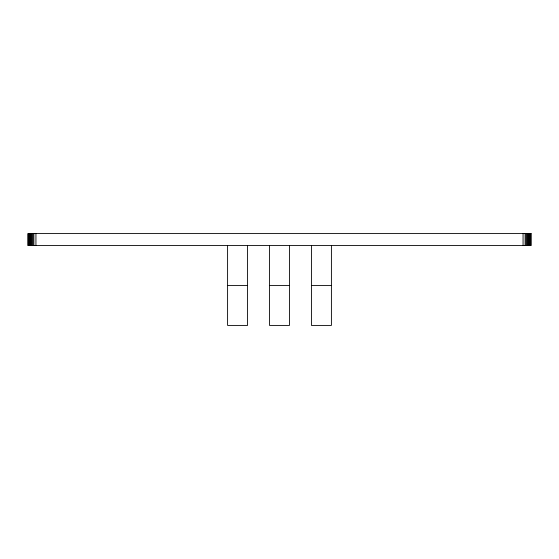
<?xml version="1.0" encoding="UTF-8"?>
<svg xmlns="http://www.w3.org/2000/svg" width="559" height="559" viewBox="0 0 559 559"><rect width="100%" height="100%" fill="white"/><g stroke="black" fill="none" stroke-linecap="round" stroke-linejoin="round"><path stroke-width="0.84" d="M227.59 285.488L247.56 285.488M269.515 285.488L289.485 285.488M311.44 285.488L331.41 285.488M530.777 233.585L530.777 245.562M530.442 233.585L530.442 245.562M529.981 233.585L529.981 245.562M529.401 233.585L529.401 245.562M528.709 233.585L528.709 245.562M527.927 233.585L527.927 245.562M527.06 233.585L527.06 245.562M526.117 233.585L526.117 245.562M525.132 233.585L525.132 245.562M523.063 233.585L523.063 245.562M331.41 245.562L331.41 325.415L311.44 325.415L311.44 245.562M289.485 245.562L289.485 325.415L269.515 325.415L269.515 245.562M247.56 245.562L247.56 325.415L227.59 325.415L227.59 245.562M35.937 233.585L35.937 245.562M33.868 233.585L33.868 245.562M32.883 233.585L32.883 245.562M31.94 233.585L31.94 245.562M31.073 233.585L31.073 245.562M30.291 233.585L30.291 245.562M29.599 233.585L29.599 245.562M29.019 233.585L29.019 245.562M28.558 233.585L28.558 245.562M28.223 233.585L28.223 245.562M531.05 233.585L27.95 233.585L27.95 245.562L531.05 245.562L531.05 233.585"/></g></svg>
